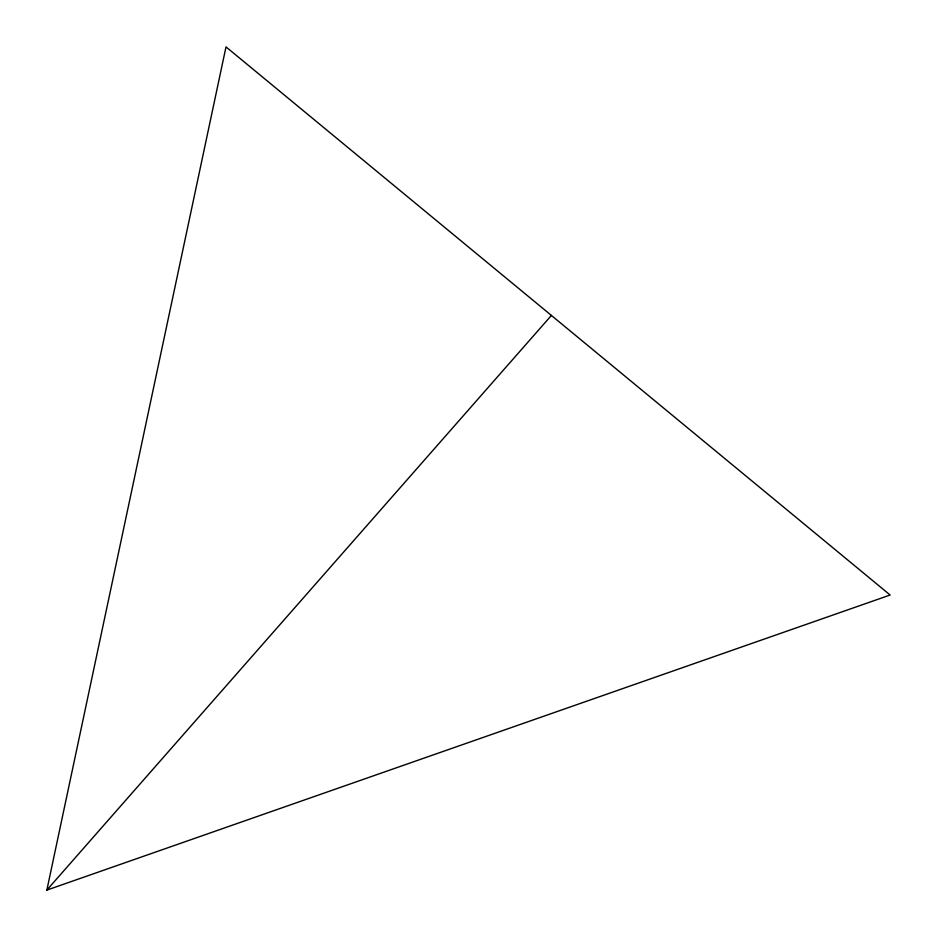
<?xml version="1.0" encoding="UTF-8"?>
<svg xmlns="http://www.w3.org/2000/svg" width="937" height="937" viewBox="0 0 937 937"><rect width="100%" height="100%" fill="white"/><g stroke="black" fill="none" stroke-linecap="round" stroke-linejoin="round"><path stroke-width="1.41" d="M46.85 890.103L226.004 46.897L890.15 595.018L46.85 890.103L551.401 315.441"/></g></svg>
